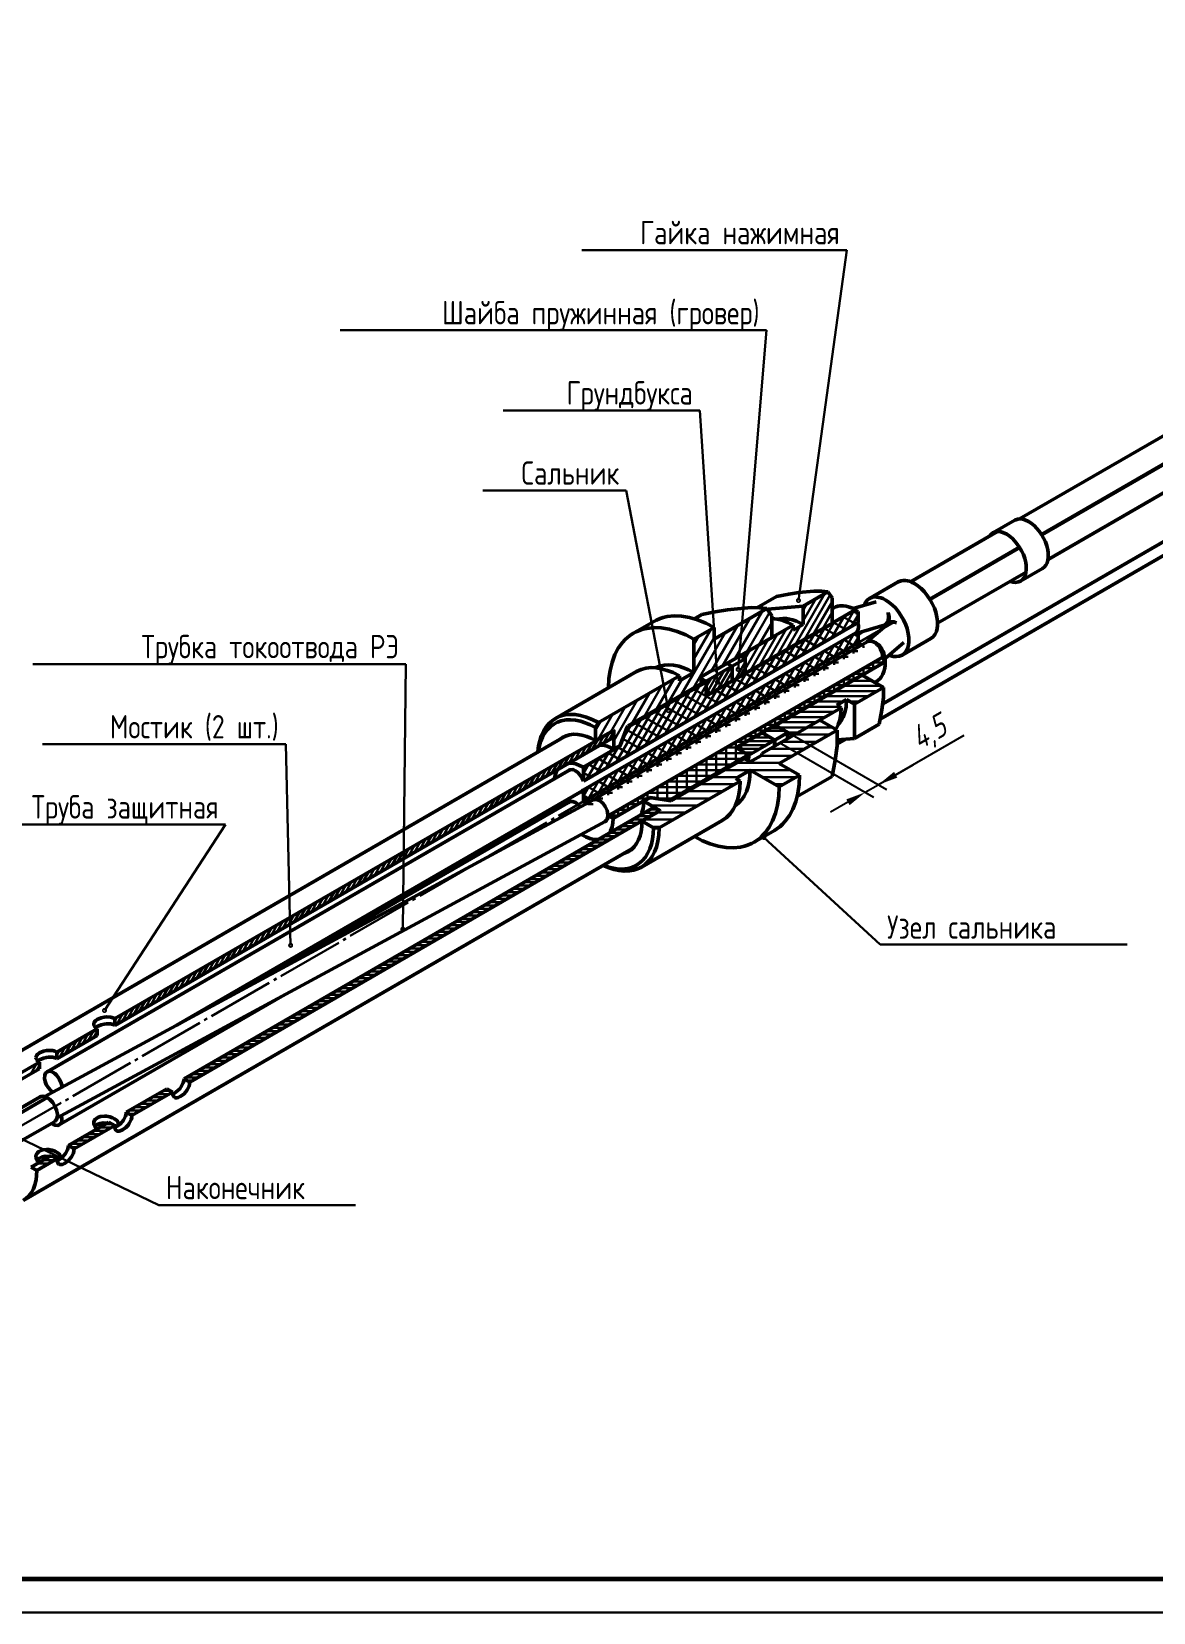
# Model space of a CAD drawing. Header units: metres. Extents: x 0 to 1188, y 0 to 840.
# Drawn here: x 179.9 to 515.9, y 0 to 473.4 of the extents above; entities that cross this region are included whole.
import ezdxf
from ezdxf.enums import TextEntityAlignment as Align

# ---------------------------------------------------------------- set-up
doc = ezdxf.new("R2010")
doc.units = ezdxf.units.M
doc.linetypes.add('DK3S_CENTER', pattern=[24, 20, -1.5, 1, -1.5])
for name, color, linetype, lineweight in [('DK3S_AXIS', 7, 'DK3S_CENTER', 30), ('DK3S_DIM', 7, 'Continuous', 25), ('DK3S_FRAME', 7, 'Continuous', 60), ('DK3S_ISO', 7, 'Continuous', 50), ('DK3S_TEXT', 7, 'Continuous', 25), ('DK3S_THIN', 7, 'Continuous', 30)]:
    doc.layers.add(name, color=color, linetype=linetype, lineweight=lineweight)
doc.styles.add('DK3S_GOST', font='GOST.shx', dxfattribs={"oblique": 15})
doc.dimstyles.new('DK3S', dxfattribs={"dimscale": 2, "dimtxt": 3.5, "dimasz": 3, "dimexe": 1.25, "dimexo": 0.625, "dimtad": 1, "dimdec": 1, "dimtxsty": 'DK3S_GOST', "dimcen": 2.5, "dimazin": 3, "dimtfac": 1, "dimtix": 1, "dimtmove": 0, "dimatfit": 3, "dimarcsym": 0})

# ---------------------------------------------------------------- blocks, each defined once
blk = doc.blocks.new('*D24')
at = {"layer": 'Defpoints', "color": 0}
for p in [(402.51, 261.25), (406.41, 263.5), (433.47, 247.88)]:
    blk.add_point(p, dxfattribs=at)
at = {"layer": 'DK3S_DIM', "color": 0, "lineweight": -2}
for p, q in [((403.76, 260.53), (432.07, 244.18)), ((407.66, 262.78), (435.97, 246.43)), ((433.47, 247.88), (459.23, 262.75)), ((438.67, 250.88), (443.86, 253.88)), ((429.57, 245.63), (433.47, 247.88)), ((424.38, 242.63), (419.18, 239.63))]:
    blk.add_line(p, q, dxfattribs=at)
at = {"layer": 'DK3S_DIM', "color": 0}
for points in [[(438.17, 251.74), (439.17, 250.01), (433.47, 247.88)], [(424.88, 241.76), (423.88, 243.49), (429.57, 245.63)]]:
    blk.add_solid(points, dxfattribs=at)
at = {"layer": 'DK3S_DIM', "color": 0, "insert": (448.84, 263.01), "char_height": 7, "attachment_point": 5, "rotation": 30, "style": 'DK3S_GOST'}
blk.add_mtext('4,5', dxfattribs=at)

msp = doc.modelspace()

# ---------------------------------------------------------------- linework, layer by layer
at = {"layer": 'DK3S_AXIS'}
msp.add_line((150.62, 130.58), (439.18, 297.18), dxfattribs=at)
at = {"layer": 'DK3S_FRAME'}
msp.add_lwpolyline([(40, 10), (1178, 10), (1178, 830), (40, 830)], close=True, dxfattribs=at)
at = {"layer": 'DK3S_ISO'}
for points in [[(475.72, 327.48), (555.9, 373.78)], [(482.34, 322.82), (562.54, 369.12)], [(482.4, 322.74), (562.6, 369.04)], [(484.3, 315.34), (564.5, 361.64)], [(434.8, 272.16), (570.5, 350.52)], [(434.04, 267.48), (572.34, 347.34)], [(467.76, 323.3), (474.34, 327.1)], [(474.34, 327.1), (475.22, 327.42), (476.14, 327.48), (476.76, 327.38), (477.36, 327.2), (478.5, 326.68)], [(478.5, 326.68), (479.28, 326.18), (480.22, 325.38), (480.88, 324.74), (481.66, 323.78), (482.36, 322.78), (482.98, 321.72), (483.5, 320.6), (483.92, 319.44), (484.22, 318.24), (484.34, 317.32), (484.38, 316.1), (484.28, 315.18), (484.02, 314.3), (483.74, 313.74), (483.16, 313.02), (482.66, 312.66)], [(443.16, 308.68), (469.12, 323.68)], [(466.74, 322.3), (467.18, 322.86), (467.76, 323.3)], [(467.76, 323.3), (468.64, 323.62), (469.56, 323.68), (470.18, 323.58), (470.78, 323.4), (471.92, 322.88)], [(471.92, 322.88), (472.7, 322.38), (473.64, 321.58), (474.3, 320.94), (475.08, 319.98), (475.78, 318.98), (476.4, 317.92), (476.92, 316.8), (477.34, 315.64), (477.64, 314.44), (477.76, 313.52), (477.8, 312.3), (477.7, 311.38), (477.44, 310.5), (477.16, 309.94), (476.58, 309.22), (476.08, 308.86)], [(448.88, 303.5), (475.76, 319.02)], [(448.92, 303.4), (475.82, 318.94)], [(476.08, 308.86), (482.66, 312.66)], [(430.82, 303.66), (439.4, 308.62)], [(439.4, 308.62), (440.3, 308.96), (440.92, 309.06), (441.58, 309.06), (442.84, 308.8), (443.44, 308.56), (444.3, 308.12)], [(444.3, 308.12), (445.32, 307.44), (446.28, 306.64), (447.16, 305.76), (448.14, 304.56), (449, 303.28), (449.62, 302.2), (450.26, 300.78), (450.66, 299.6), (451.04, 298.1), (451.2, 296.88), (451.2, 295.62), (451.1, 294.7), (450.86, 293.8), (450.48, 292.96), (449.92, 292.22), (449.2, 291.64)], [(451.22, 296.24), (477.72, 311.54)], [(476.08, 308.86), (475.5, 308.6), (474.54, 308.48), (473.88, 308.54), (472.94, 308.8)], [(397.12, 300.9), (402.98, 304.28)], [(409.7, 305.5), (406.64, 305), (402.98, 304.28)], [(409.7, 305.5), (414.16, 305.9)], [(410.96, 301.38), (418.36, 305.66)], [(418.36, 305.66), (416.42, 305.86), (414.16, 305.9)], [(418.36, 305.66), (419.62, 303.88)], [(419.62, 296.32), (419.62, 303.88)], [(429.18, 301.58), (429.46, 302.2), (429.82, 302.78), (430.28, 303.26), (430.82, 303.66)], [(430.82, 303.66), (431.72, 304.02), (432.36, 304.12), (433, 304.1), (434.26, 303.84), (434.86, 303.62), (435.72, 303.18)], [(435.72, 303.18), (436.76, 302.5), (437.7, 301.7), (438.58, 300.82), (439.56, 299.62), (440.26, 298.6), (441.04, 297.24), (441.68, 295.82), (442.08, 294.66), (442.46, 293.16), (442.62, 291.92), (442.64, 290.68), (442.52, 289.76), (442.3, 288.86), (441.92, 288), (441.36, 287.26), (440.62, 286.7)], [(366.22, 296.76), (367.02, 297.2), (368.16, 297.68), (369.04, 297.96), (370.22, 298.22), (372.36, 298.46), (374.5, 298.38), (376.92, 297.98), (379.28, 297.3), (381.84, 296.26), (384.28, 294.98)], [(378.38, 297.58), (380.6, 298.88)], [(388.34, 300.3), (384.62, 299.66), (380.6, 298.88)], [(384.28, 291.48), (400.1, 300.62)], [(388.34, 300.3), (395.36, 300.92)], [(400.1, 300.62), (397.9, 300.86), (395.36, 300.92)], [(400.1, 300.62), (401.6, 298.48)], [(400.24, 300.42), (410.96, 301.38)], [(401.6, 292.02), (401.6, 298.48)], [(410.96, 295.88), (410.96, 301.38)], [(419.62, 300.58), (420.18, 300.9)], [(419.62, 296.28), (426.54, 300.28)], [(420.18, 300.9), (420.74, 301.18), (421.36, 301.38), (421.98, 301.48), (422.94, 301.48), (423.88, 301.34), (424.8, 301.08), (425.7, 300.72), (426.54, 300.28)], [(425.92, 300.62), (432.82, 302.68)], [(426.54, 299.28), (426.54, 300.28)], [(426.54, 300.22), (427.4, 299.78)], [(426.54, 299.28), (427.4, 299.78)], [(427.4, 296.46), (427.4, 299.78)], [(436.4, 299.44), (436.52, 298.14), (436.4, 297.16), (436.16, 296.56), (435.98, 296.28), (435.5, 295.84), (435.2, 295.72)], [(436.4, 299.44), (436.7, 298.26), (436.72, 297.34), (436.56, 296.74), (436.42, 296.48), (435.98, 296.06)], [(345.14, 248.96), (427.4, 296.46)], [(345.14, 246.32), (427.4, 293.82)], [(360.16, 293.26), (366.22, 296.76)], [(360.16, 293.26), (360.96, 293.7), (362.1, 294.18), (362.98, 294.46), (364.16, 294.72), (366.3, 294.96), (368.44, 294.88), (370.86, 294.48), (373.22, 293.8), (375.78, 292.76), (378.22, 291.48)], [(378.22, 291.48), (384.28, 294.98)], [(381.94, 274.38), (419.62, 296.12)], [(384.28, 291.48), (384.28, 294.98)], [(419.62, 296.32), (393.64, 281.32)], [(393.64, 287.38), (408, 295.68)], [(401.6, 297.62), (403.14, 297.5), (404.64, 297.16), (406.36, 296.52), (408, 295.68)], [(403.44, 297.46), (404.06, 297.58), (405, 297.64), (405.94, 297.62), (406.86, 297.48), (407.78, 297.26), (408.98, 296.84), (410.96, 295.88)], [(408, 294.18), (410.96, 295.88)], [(408, 294.18), (408, 295.68)], [(419.44, 296.22), (419.62, 296.12)], [(419.58, 296.3), (419.62, 296.28)], [(419.62, 296.28), (419.62, 296.12)], [(427.36, 296.42), (427.5, 295.48), (427.5, 294.84), (427.36, 294.22), (427.1, 293.64)], [(427.4, 293.4), (435.2, 295.72)], [(427.4, 290.38), (427.4, 293.82)], [(427.4, 292.92), (428.72, 293.78)], [(430.04, 290.64), (436.48, 296.16)], [(434.06, 295.38), (434.76, 294.68)], [(434.68, 295.56), (435.2, 295.06)], [(435.98, 296.06), (435.6, 295.92)], [(436.48, 296.16), (437.02, 296.46), (437.64, 296.58), (438.26, 296.54), (438.88, 296.36)], [(437.04, 296.54), (436.48, 296.16)], [(436.8, 296.36), (437.04, 296.54)], [(437.04, 296.54), (437.34, 296.66), (437.98, 296.7), (438.28, 296.62), (438.88, 296.36)], [(345.14, 242.88), (427.4, 290.38)], [(348.1, 243.34), (430.16, 290.7)], [(352.68, 276.92), (352.8, 279.7), (353.14, 282.14), (353.74, 284.54), (354.6, 286.84), (355.6, 288.76), (356.86, 290.5), (357.7, 291.4), (358.38, 292.02), (359.38, 292.78), (360.16, 293.26)], [(378.22, 291.48), (378.22, 281.48)], [(384.28, 282.02), (401.6, 292.02)], [(427.4, 290.38), (428.5, 289.74)], [(429.94, 290.56), (430.16, 290.7)], [(430.16, 290.7), (430.48, 290.84), (431.16, 290.92), (431.52, 290.86), (432.18, 290.62)], [(432.18, 290.62), (432.7, 290.26), (433.16, 289.82), (433.58, 289.34), (434.1, 288.52), (434.58, 287.34), (434.72, 286.72), (434.76, 286.08)], [(432.18, 290.62), (432.74, 290.36), (433.5, 289.8), (433.96, 289.36), (434.54, 288.6), (434.96, 287.76), (435.14, 287.16), (435.22, 286.52), (435.16, 285.9)], [(435.54, 285.68), (441.1, 290.44)], [(440.62, 286.7), (449.2, 291.64)], [(352.54, 238.6), (434.82, 286.1)], [(388.06, 284.22), (389.74, 283.38)], [(388.06, 284.22), (389.74, 283.38)], [(389.74, 283.38), (393.64, 285.62)], [(391.96, 286.46), (393.64, 285.62)], [(393.58, 287.4), (393.64, 287.38)], [(393.64, 287.38), (393.64, 281.32)], [(393.64, 281.22), (393.64, 285.62)], [(428.62, 280.68), (435.54, 284.68)], [(435.54, 284.68), (435.5, 283.72), (435.38, 282.78), (435.14, 281.84), (434.8, 280.96), (434.32, 280.14), (433.9, 279.64), (433.44, 279.2), (432.92, 278.84)], [(434.68, 285.18), (435.54, 285.68)], [(434.68, 285.18), (435.54, 284.68)], [(434.82, 286.1), (435.54, 285.68)], [(435.54, 285.68), (435.5, 284.7)], [(440.62, 286.7), (439.76, 286.34), (438.84, 286.24), (437.9, 286.32), (436.72, 286.68)], [(336.78, 267.76), (361.02, 281.76)], [(349.64, 266.48), (373.88, 280.48)], [(361.02, 281.76), (362.42, 282.4), (363.9, 282.8), (365.44, 282.96), (366.96, 282.9), (368.48, 282.64), (370.26, 282.14), (371.98, 281.46), (373.88, 280.48)], [(366.76, 282.92), (367.9, 283.38), (369.4, 283.7), (370.64, 283.78), (372.16, 283.68), (373.68, 283.38), (375.16, 282.92), (376.58, 282.34), (378.22, 281.48)], [(373.88, 278.98), (378.22, 281.48)], [(373.88, 278.98), (373.88, 280.48)], [(380.38, 280.22), (384.28, 282.48)], [(380.38, 280.22), (380.38, 278.22)], [(380.38, 279.66), (381.94, 278.88)], [(380.38, 279.42), (381.94, 278.62)], [(381.94, 278.88), (389.74, 283.38)], [(383.88, 282.26), (384.28, 282.02)], [(384.28, 282.02), (384.28, 282.48)], [(389.74, 278.98), (389.74, 283.38)], [(389.74, 279.02), (389.74, 283.38)], [(389.74, 278.98), (393.64, 281.22)], [(390.82, 259), (428.5, 280.76)], [(428.66, 280.66), (402.68, 265.66)], [(428.5, 280.76), (428.48, 280.56)], [(428.62, 280.68), (428.5, 280.76)], [(428.62, 280.68), (428.62, 280.62)], [(428.66, 280.66), (434.98, 277)], [(358.18, 264.92), (381.94, 278.62)], [(358.44, 265.56), (380.38, 278.22)], [(381.94, 278.88), (381.94, 276.6)], [(381.94, 274.38), (381.94, 278.62)], [(382.98, 275.12), (381.94, 276.6)], [(381.94, 275.66), (382.98, 275.12)], [(389.74, 279.02), (382.98, 275.12)], [(389.7, 279), (389.74, 278.98)], [(426.32, 272), (434.98, 277)], [(432.36, 278.52), (432.92, 278.84)], [(434.98, 277), (434.98, 274.04)], [(407.92, 262.62), (422.3, 270.92)], [(422.3, 270.92), (422.2, 269.08), (421.9, 267.26), (421.44, 265.8), (420.78, 264.4)], [(421, 271.68), (423.94, 273.38)], [(421, 271.68), (422.3, 270.92)], [(423.94, 273.38), (423.8, 271.18), (423.56, 269.94), (423.28, 269.04), (422.94, 268.16), (422.5, 267.34), (421.96, 266.56), (421.54, 266.08)], [(423.94, 273.38), (426.32, 272)], [(426.32, 272), (426.32, 261.76)], [(433.74, 266.02), (434.54, 270.32), (434.98, 274.04)], [(331.52, 257.64), (331.74, 259.5), (332.06, 261.02), (332.54, 262.52), (333.18, 263.94), (334.02, 265.26), (334.82, 266.22), (335.74, 267.06), (336.78, 267.76)], [(331.62, 257.7), (331.9, 259.22), (332.3, 260.7), (332.88, 262.12), (333.48, 263.2), (334.4, 264.42), (335.26, 265.3), (336.24, 266.02), (337.34, 266.6), (338.5, 267), (340, 267.28), (341.22, 267.34), (342.76, 267.2), (344.26, 266.9), (345.72, 266.42), (347.14, 265.84), (348.78, 264.98)], [(336.78, 267.76), (338.18, 268.4), (339.66, 268.8), (341.18, 268.96), (342.72, 268.9), (344.24, 268.64), (346.02, 268.14), (347.72, 267.46), (349.64, 266.48)], [(348.78, 264.98), (349.64, 266.48)], [(356.14, 259.62), (358.44, 265.56)], [(398.62, 257.2), (415.94, 267.2)], [(398.7, 263.46), (402.6, 265.7)], [(402.6, 265.7), (406.4, 263.5)], [(407.92, 262.62), (402.68, 265.66)], [(415.94, 267.2), (421.1, 264.22)], [(426.32, 261.76), (433.74, 266.02)], [(157.8, 157.34), (340.08, 262.58)], [(204.76, 177.82), (354.22, 264.12)], [(204.76, 175.82), (354.22, 262.12)], [(337.88, 261.32), (338.92, 262.06)], [(338.92, 262.06), (339.76, 262.46), (340.96, 262.82), (342.22, 262.98), (343.46, 262.94), (344.7, 262.72), (346.22, 262.28), (347.38, 261.8), (348.78, 261.08)], [(348.78, 264.98), (348.78, 261.08)], [(348.78, 261.08), (354.22, 264.22)], [(354.14, 264.18), (354.22, 264.12)], [(354.22, 258.52), (354.22, 264.22)], [(354.22, 262.12), (354.22, 264.12)], [(356.06, 259.44), (358.18, 264.92)], [(398.74, 263.42), (391.98, 259.52)], [(394.72, 256.76), (402.5, 261.26)], [(398.7, 263.46), (402.5, 261.26)], [(398.7, 263.46), (398.7, 263.4)], [(398.74, 263.42), (402.5, 261.26)], [(402.5, 261.26), (402.4, 259.38)], [(402.5, 261.26), (402.4, 259.38)], [(402.5, 261.26), (406.4, 263.5)], [(403.78, 254.22), (421.1, 264.22)], [(406.4, 263.5), (406.3, 261.64)], [(407.92, 262.62), (407.92, 262.58)], [(421.1, 264.22), (421.1, 259.52)], [(426.32, 261.76), (421.1, 261.28)], [(421.1, 260.02), (423.7, 261.52)], [(345.14, 253.12), (356.06, 259.44)], [(350.12, 259.76), (351.04, 259.7), (352.26, 259.42), (353.12, 259.08), (354.22, 258.52)], [(354.22, 258.52), (356.14, 259.62)], [(355.92, 259.5), (356.06, 259.44)], [(370.74, 243.16), (394.5, 256.88)], [(371.42, 243.06), (393.38, 255.72)], [(390.82, 259), (394.5, 256.88)], [(391.98, 259.52), (391.92, 258.36)], [(391.98, 259.52), (392.74, 257.88)], [(394.72, 256.76), (392.74, 257.88)], [(395.1, 254.72), (393.38, 255.72)], [(394.5, 256.88), (394.4, 255.14)], [(394.72, 256.76), (394.62, 255)], [(395.1, 254.72), (399, 256.98)], [(398.62, 257.2), (398.6, 256.74)], [(398.62, 257.2), (399, 256.98)], [(419.6, 250.36), (420.54, 255.22), (421.1, 259.52)], [(184.52, 161.9), (341.26, 252.4)], [(336.38, 249.58), (336.74, 251.06), (337.12, 251.92), (337.44, 252.44)], [(340.58, 252), (340.88, 252.26)], [(340.7, 254.32), (341.64, 254.32), (342.86, 254.1), (344.02, 253.68), (345.14, 253.12)], [(340.88, 252.26), (341.18, 252.38), (341.84, 252.4), (342.16, 252.34), (342.76, 252.06)], [(342.76, 252.06), (343.5, 251.52), (344.12, 250.84), (344.78, 249.8), (345.14, 248.96)], [(345.14, 253.12), (345.14, 248.96)], [(395.1, 252.22), (395.02, 250.38), (394.82, 248.86), (394.48, 247.34), (393.98, 245.88), (393.3, 244.5), (392.62, 243.48), (391.58, 242.34), (390.62, 241.58)], [(390.78, 249.72), (395.1, 252.22)], [(403.76, 247.22), (395.1, 252.22)], [(403.78, 254.22), (409.82, 250.72)], [(345.14, 246.32), (344.92, 246.02), (344.62, 245.78)], [(345.14, 246.32), (345.14, 242.88)], [(367.82, 234.98), (392.08, 248.98)], [(392.08, 248.98), (391.98, 246.82), (391.7, 245), (391.26, 243.22), (390.7, 241.78), (389.98, 240.42), (389.08, 239.18), (388, 238.08), (386.74, 237.2)], [(390.78, 249.72), (392.08, 248.98)], [(403.76, 247.22), (403.64, 244.48), (403.28, 241.74), (402.68, 239.36), (401.82, 237.06), (400.82, 235.16), (399.56, 233.44), (398.72, 232.54), (398.04, 231.92), (397.06, 231.18), (396.28, 230.68)], [(409.82, 250.72), (409.72, 247.98), (409.34, 245.24), (408.74, 242.86), (407.88, 240.56), (406.88, 238.66), (405.62, 236.94), (404.78, 236.04), (404.1, 235.42), (403.12, 234.68), (402.34, 234.18)], [(403.76, 247.22), (409.82, 250.72)], [(409.14, 244.32), (419.6, 250.36)], [(183.88, 154.48), (348.12, 243.34)], [(223.34, 175.84), (344.92, 246.02)], [(252.02, 191.36), (341.26, 242.86)], [(337.96, 240.96), (337.6, 241.8)], [(340.58, 242.48), (340.88, 242.72)], [(340.88, 242.72), (341.18, 242.86), (341.84, 242.88), (342.16, 242.8), (342.76, 242.54)], [(342.76, 242.54), (343.54, 241.96), (344.2, 241.22)], [(344.62, 245.78), (344.26, 245.64)], [(346.16, 242.28), (345.14, 242.88)], [(348.1, 243.32), (348.12, 243.34)], [(348.12, 243.34), (348.42, 243.46), (349.04, 243.48), (349.36, 243.4), (349.94, 243.14)], [(349.94, 243.14), (349.94, 243.14)], [(349.94, 243.14), (350.46, 242.78), (350.92, 242.34), (351.7, 241.32), (352.22, 240.16), (352.4, 239.54), (352.48, 238.9)], [(354.02, 237.76), (364.94, 244.06)], [(363.24, 242.92), (363.16, 241.7), (363.02, 240.78), (362.66, 239.58), (362.24, 238.76)], [(363.24, 242.92), (365.14, 244.02)], [(363.24, 242.92), (368.18, 240.08)], [(364.94, 244.06), (370.74, 243.16)], [(364.94, 244.06), (364.94, 243.9)], [(365.14, 244.02), (371.42, 243.06)], [(187.5, 148.08), (351.64, 236.9)], [(225.54, 159.82), (366.36, 241.12)], [(227.26, 158.82), (368.08, 240.12)], [(351.76, 236.9), (351.36, 236.74)], [(352.48, 238.9), (352.46, 238.26), (352.28, 237.62), (351.92, 237.08), (351.64, 236.9)], [(351.64, 236.9), (351.74, 236.94)], [(351.74, 236.94), (351.7, 236.92)], [(352.48, 238.9), (352.48, 238.28), (352.32, 237.66), (351.98, 237.14), (351.74, 236.94)], [(351.74, 236.94), (352.08, 237.14)], [(352.54, 238.6), (352.48, 237.96), (352.38, 237.64), (352.02, 237.1), (351.76, 236.9)], [(354.02, 237.76), (352.54, 238.6)], [(354.02, 237.76), (353.94, 236.52), (353.72, 235.3), (353.3, 234.12), (352.82, 233.32)], [(362.72, 236.92), (362.64, 235.36), (362.42, 233.8), (362.12, 232.58), (361.66, 231.4), (361.08, 230.3), (360.32, 229.3), (359.42, 228.42), (358.64, 227.9)], [(362.5, 223.2), (386.74, 237.2)], [(362.72, 236.92), (368.18, 240.08)], [(366.1, 234.98), (362.72, 236.92)], [(366.36, 241.12), (368.08, 240.12)], [(368.08, 240.12), (368.08, 240.02)], [(349.58, 231.44), (348.3, 231.48), (347.06, 231.76), (345.88, 232.24), (344.5, 233.02)], [(366.1, 234.98), (366.02, 233.14), (365.82, 231.62), (365.5, 230.12), (365.02, 228.66), (364.36, 227.26), (363.7, 226.22), (362.72, 225.06), (361.78, 224.26), (360.74, 223.6), (359.62, 223.12), (358.42, 222.8), (356.9, 222.62), (355.68, 222.64), (354.16, 222.86), (352.66, 223.24), (351.22, 223.76)], [(367.82, 234.98), (367.72, 232.82), (367.46, 231), (367, 229.22), (366.46, 227.78), (365.74, 226.42), (364.84, 225.18), (363.76, 224.08), (362.5, 223.2)], [(366.1, 234.98), (367.82, 234.98)], [(396.28, 230.68), (395.46, 230.26), (394.32, 229.78), (393.44, 229.5), (392.24, 229.22), (390.1, 229), (387.94, 229.08), (385.52, 229.5), (383.14, 230.18), (380.86, 231.12), (378.4, 232.38)], [(396.28, 230.68), (402.34, 234.18)], [(177.4, 123.4), (359.66, 228.64)], [(358.64, 227.9), (357.48, 227.38)], [(362.5, 223.2), (361.38, 222.66), (360.18, 222.28), (358.96, 222.06), (357.4, 222), (355.84, 222.16), (354.32, 222.48), (352.84, 222.96), (351.1, 223.7)], [(188.18, 146), (255.62, 184.94)], [(199.56, 177.54), (198.98, 177.12), (198.72, 176.86), (198.54, 176.54), (198.48, 176.18)], [(198.48, 176.18), (198.54, 175.84), (198.72, 175.52), (198.98, 175.26), (199.56, 174.82)], [(199.56, 175.5), (199.06, 175.16)], [(204.76, 177.82), (204.18, 178.08), (203.56, 178.24), (202.28, 178.32), (201.66, 178.26), (200.72, 178.04), (199.56, 177.54)], [(204.76, 175.82), (204.18, 176.08), (203.56, 176.24), (202.28, 176.3), (201.66, 176.22), (200.72, 176), (199.56, 175.5)], [(204.76, 175.82), (204.76, 177.82)], [(187.44, 167.82), (199.56, 174.82)], [(187.44, 165.82), (199.56, 172.82)], [(199.56, 172.82), (199.56, 174.82)], [(182.24, 167.54), (181.64, 167.12), (181.4, 166.86), (181.22, 166.54), (181.16, 166.18)], [(181.16, 166.18), (181.22, 165.84), (181.4, 165.52), (181.64, 165.26), (182.24, 164.82)], [(187.44, 167.82), (186.86, 168.08), (186.24, 168.24), (184.96, 168.32), (184.34, 168.26), (183.4, 168.04), (182.24, 167.54)], [(187.44, 165.82), (186.86, 166.08), (186.24, 166.24), (184.96, 166.3), (184.34, 166.22), (183.4, 166), (182.24, 165.5)], [(187.44, 165.82), (187.44, 167.82)], [(167.6, 156.38), (182.24, 164.82)], [(167.6, 154.38), (182.24, 162.82)], [(182.24, 165.5), (181.74, 165.16)], [(182.24, 162.82), (182.24, 164.82)], [(186.26, 155.76), (185.52, 156.36), (184.9, 157.06), (184.26, 158.14), (183.92, 159.02), (183.76, 159.94), (183.82, 160.88), (184.06, 161.46), (184.52, 161.9)], [(184.52, 161.9), (184.8, 162.02), (185.44, 162.06), (185.76, 161.98), (186.34, 161.72)], [(186.34, 161.72), (186.88, 161.36), (187.34, 160.92), (187.74, 160.44), (188.26, 159.64), (188.76, 158.48), (188.9, 157.86), (188.94, 157.22)], [(208.22, 149.82), (220.34, 156.82)], [(220.34, 156.82), (222.08, 155.82)], [(222.66, 155.5), (223.68, 156.26), (224.34, 156.94), (224.72, 157.46), (225.3, 158.58), (225.48, 159.2), (225.54, 159.82)], [(224.42, 154.48), (225.44, 155.24), (226.08, 155.94), (226.46, 156.46), (227.04, 157.58), (227.2, 158.2), (227.26, 158.82)], [(225.54, 159.82), (227.26, 158.82)], [(171.6, 148.14), (182.44, 154.4)], [(173.74, 147.92), (184.58, 154.18)], [(182.44, 154.4), (182.72, 154.52), (183.36, 154.58), (184, 154.44), (184.58, 154.18)], [(184.58, 154.18), (185.34, 153.62), (186.2, 152.7), (186.88, 151.62), (187.36, 150.46), (187.6, 149.2), (187.54, 148.26), (187.34, 147.66), (187.18, 147.38), (186.72, 146.96)], [(209.94, 148.82), (222.08, 155.82)], [(222.08, 155.82), (222.14, 155.1), (222.26, 154.76), (222.44, 154.46), (222.72, 154.22)], [(222.12, 155.24), (222.66, 155.5)], [(222.72, 154.22), (223.06, 154.1), (223.42, 154.1), (223.76, 154.18), (224.42, 154.48)], [(175.9, 140.72), (186.72, 146.96)], [(188.8, 148.78), (188.94, 147.78), (188.9, 147.12), (188.66, 146.48), (188.46, 146.22), (188.18, 146)], [(190.9, 139.82), (203.02, 146.82)], [(198.48, 146.48), (198.5, 146.8), (198.74, 147.38), (198.92, 147.62), (199.38, 148.04), (199.92, 148.32), (200.5, 148.52), (201.74, 148.64), (202.34, 148.6), (203.26, 148.42), (204.14, 148.12), (204.7, 147.86), (205.44, 147.3), (205.78, 146.8), (205.82, 146.48)], [(203.02, 146.82), (204.76, 145.82)], [(205.34, 145.5), (206.36, 146.26), (207.02, 146.94), (207.4, 147.46), (207.98, 148.58), (208.16, 149.2), (208.22, 149.82)], [(207.1, 144.48), (208.12, 145.24), (208.76, 145.94), (209.14, 146.46), (209.72, 147.58), (209.88, 148.2), (209.94, 148.82)], [(208.22, 149.82), (209.94, 148.82)], [(188.18, 146), (187.6, 145.84), (186.98, 145.92), (186.42, 146.16), (185.9, 146.5)], [(192.62, 138.82), (204.76, 145.82)], [(199.56, 144.82), (199.02, 145.24), (198.8, 145.52), (198.52, 146.14), (198.48, 146.48)], [(198.82, 145.48), (199.02, 145.7), (199.52, 146.08), (200.38, 146.44), (201.3, 146.6), (202.54, 146.54)], [(204.76, 145.82), (204.82, 145.1), (204.94, 144.76), (205.12, 144.46), (205.4, 144.22)], [(204.76, 145.82), (205.24, 145.48)], [(204.8, 145.24), (205.34, 145.5)], [(205.82, 146.48), (205.76, 146.14), (205.58, 145.82), (205.04, 145.34)], [(205.4, 144.22), (205.74, 144.1), (206.1, 144.1), (206.44, 144.18), (207.1, 144.48)], [(181.16, 136.48), (181.18, 136.8), (181.42, 137.38), (181.6, 137.62), (182.06, 138.04), (182.6, 138.32), (183.18, 138.52), (184.42, 138.64), (185.02, 138.6), (185.94, 138.42), (186.82, 138.12), (187.38, 137.86), (188.12, 137.3), (188.46, 136.8), (188.5, 136.48)], [(188.02, 135.5), (189.04, 136.26), (189.68, 136.94), (190.06, 137.46), (190.66, 138.58), (190.84, 139.2), (190.9, 139.82)], [(189.78, 134.48), (190.8, 135.24), (191.44, 135.94), (191.82, 136.46), (192.4, 137.58), (192.56, 138.2), (192.62, 138.82)], [(190.9, 139.82), (192.62, 138.82)], [(179.72, 133.38), (185.7, 136.82)], [(179.72, 133.38), (181.46, 132.38)], [(182.24, 134.82), (181.7, 135.24), (181.48, 135.52), (181.2, 136.14), (181.16, 136.48)], [(181.46, 132.38), (187.44, 135.82)], [(181.5, 135.48), (181.7, 135.7), (182.2, 136.08), (183.06, 136.44), (183.98, 136.6), (185.22, 136.54)], [(185.7, 136.82), (187.44, 135.82)], [(187.44, 135.82), (187.5, 135.1), (187.62, 134.76), (187.8, 134.46), (188.08, 134.22)], [(187.44, 135.82), (187.92, 135.48)], [(187.48, 135.24), (188.02, 135.5)], [(188.5, 136.48), (188.44, 136.14), (188.26, 135.82), (187.72, 135.34)], [(188.08, 134.22), (188.42, 134.1), (188.78, 134.1), (189.12, 134.18), (189.78, 134.48)], [(181.46, 132.38), (181.38, 130.82), (181.22, 129.58), (180.86, 128.06), (180.42, 126.9), (179.82, 125.8), (179.08, 124.8), (178.18, 123.94), (177.4, 123.4)]]:
    msp.add_lwpolyline(points, dxfattribs=at)
at = {"layer": 'DK3S_THIN'}
for p, q in [((424, 408), (344.72, 408)), ((409.56, 303.08), (424, 408)), ((400, 384), (272.34, 384)), ((391.46, 282.42), (400, 384)), ((380, 360), (321.13, 360)), ((385.32, 278.58), (380, 360)), ((358, 336), (315.01, 336)), ((370.6, 270.08), (358, 336)), ((408.74, 290.06), (417.46, 305.12)), ((410.96, 296.98), (414.76, 303.58)), ((411.44, 291.6), (419.02, 304.72)), ((390.46, 285.6), (398.64, 299.76)), ((394.12, 287.72), (400.92, 299.46)), ((410.96, 300.1), (412.06, 302.02)), ((414.14, 293.16), (419.62, 302.66)), ((416.84, 294.72), (419.62, 299.54)), ((419.58, 291.94), (423.32, 298.42)), ((422.52, 293.64), (426.26, 300.12)), ((425.46, 295.34), (427.4, 298.7)), ((425.88, 299.9), (426.54, 299.52)), ((426.76, 299.4), (427.4, 299.02)), ((378.22, 285.62), (383.3, 294.42)), ((383.5, 282.02), (391.3, 295.52)), ((386.78, 283.48), (394.96, 297.64)), ((397.8, 289.84), (401.6, 296.42)), ((400.66, 285.38), (405.9, 294.46)), ((403.36, 286.94), (408, 295)), ((406.06, 288.5), (410, 295.32)), ((413.7, 288.56), (417.32, 294.8)), ((416.64, 290.24), (420.38, 296.72)), ((417.2, 294.74), (420.82, 292.66)), ((419.52, 296.28), (419.62, 296.44)), ((420.02, 296.5), (423.76, 294.34)), ((422.96, 298.2), (426.68, 296.04)), ((374.42, 274.78), (384.28, 291.86)), ((378.1, 276.9), (387.62, 293.4)), ((378.22, 289.86), (379.62, 292.3)), ((393.64, 282.54), (397.82, 289.8)), ((395.28, 282.28), (400.52, 291.36)), ((397.96, 283.84), (403.2, 292.9)), ((401.48, 291.96), (401.6, 292.16)), ((404.9, 283.46), (408.5, 289.72)), ((407.84, 285.16), (411.44, 291.4)), ((408.38, 289.64), (412, 287.56)), ((410.76, 286.86), (414.38, 293.1)), ((411.32, 291.34), (414.94, 289.26)), ((414.26, 293.04), (417.88, 290.96)), ((417.26, 284.52), (420.24, 289.68)), ((420.16, 289.64), (423.14, 287.92)), ((420.2, 286.22), (423.18, 291.38)), ((423.1, 291.34), (426.08, 289.62)), ((423.14, 287.92), (426.12, 293.08)), ((426.04, 293.02), (427.4, 292.24)), ((426.08, 289.62), (427.4, 291.92)), ((426.08, 289.62), (428.74, 289.62)), ((426.08, 287.16), (426.08, 289.62)), ((429.02, 288.86), (429.02, 289.44)), ((390.68, 279.52), (393.34, 284.14)), ((393.64, 285.66), (395.12, 288.24)), ((396.08, 278.36), (399.68, 284.62)), ((399.02, 280.06), (402.62, 286.32)), ((399.56, 284.56), (403.18, 282.46)), ((401.96, 281.76), (405.56, 288.02)), ((402.5, 286.26), (406.12, 284.16)), ((405.44, 287.94), (409.06, 285.86)), ((408.44, 279.42), (411.42, 284.6)), ((411.34, 284.54), (414.32, 282.82)), ((411.38, 281.12), (414.36, 286.3)), ((414.28, 286.24), (417.26, 284.52)), ((414.32, 282.82), (417.3, 287.98)), ((417.22, 287.94), (420.2, 286.22)), ((417.26, 284.52), (421.5, 284.52)), ((417.26, 282.06), (417.26, 284.52)), ((420.2, 286.22), (424.44, 286.22)), ((420.2, 283.76), (420.2, 286.22)), ((423.14, 287.92), (427.38, 287.92)), ((423.14, 285.46), (423.14, 287.92)), ((431.96, 282.6), (431.96, 284.46)), ((432.06, 284.52), (435.28, 284.52)), ((434.9, 285.3), (434.9, 286.06)), ((434.9, 284.3), (434.9, 285.06)), ((292, 284), (180.21, 284)), ((291.06, 204.64), (292, 284)), ((367.06, 270.54), (372.26, 279.54)), ((370.74, 272.66), (374.64, 279.42)), ((381.94, 277.34), (383.28, 279.64)), ((382.42, 275.92), (385.24, 280.78)), ((383.42, 275.38), (387.2, 281.92)), ((385.38, 276.52), (389.16, 283.04)), ((387.26, 273.28), (390.86, 279.52)), ((387.34, 277.64), (389.74, 281.78)), ((389.3, 278.78), (389.74, 279.52)), ((390.2, 274.98), (393.8, 281.22)), ((390.74, 279.46), (394.36, 277.38)), ((392.02, 280.3), (393.64, 283.08)), ((393.14, 276.68), (396.74, 282.92)), ((393.36, 281.08), (393.64, 281.54)), ((393.68, 281.16), (397.3, 279.08)), ((396.62, 282.86), (400.24, 280.78)), ((399.62, 274.34), (402.6, 279.5)), ((402.52, 279.46), (405.5, 277.74)), ((402.56, 276.04), (405.54, 281.2)), ((405.46, 281.16), (408.44, 279.42)), ((405.5, 277.74), (408.48, 282.9)), ((408.4, 282.84), (411.38, 281.12)), ((408.44, 279.42), (412.68, 279.42)), ((408.44, 276.98), (408.44, 279.42)), ((411.38, 281.12), (415.62, 281.12)), ((411.38, 278.68), (411.38, 281.12)), ((414.32, 282.82), (418.56, 282.82)), ((414.32, 280.38), (414.32, 282.82)), ((423.14, 277.66), (423.14, 279.36)), ((423.26, 279.42), (426.2, 279.42)), ((426.08, 279.36), (426.08, 281.06)), ((426.2, 281.12), (429.4, 281.12)), ((428.58, 280.6), (428.76, 280.6)), ((429.02, 280.9), (429.02, 282.76)), ((429.12, 282.82), (432.34, 282.82)), ((359.72, 266.3), (364.92, 275.3)), ((363.4, 268.42), (368.58, 277.42)), ((369.62, 263.1), (376.9, 275.72)), ((372.56, 264.8), (379.84, 277.42)), ((375.3, 274.8), (382.6, 270.58)), ((375.5, 266.48), (381.94, 277.66)), ((378.24, 276.5), (385.54, 272.28)), ((381.18, 278.2), (381.94, 277.76)), ((381.38, 269.88), (384.98, 276.14)), ((384.32, 271.58), (387.92, 277.84)), ((384.86, 276.06), (388.48, 273.98)), ((387.8, 277.76), (391.42, 275.68)), ((393.74, 270.94), (396.72, 276.1)), ((396.64, 276.06), (399.62, 274.34)), ((396.68, 272.64), (399.66, 277.8)), ((399.58, 277.76), (402.56, 276.04)), ((402.56, 276.04), (406.8, 276.04)), ((402.56, 273.58), (402.56, 276.04)), ((405.5, 277.74), (409.74, 277.74)), ((405.5, 275.28), (405.5, 277.74)), ((417.26, 274.26), (417.26, 275.96)), ((417.38, 276.04), (420.32, 276.04)), ((420.2, 275.96), (420.2, 277.66)), ((420.32, 277.74), (423.26, 277.74)), ((420.5, 275.94), (433.14, 275.94)), ((423.18, 277.5), (434.14, 277.5)), ((425.88, 279.04), (431.44, 279.04)), ((353.32, 263.7), (357.56, 271.06)), ((354.22, 261.04), (361.24, 273.18)), ((360.8, 258), (368.1, 270.64)), ((363.74, 259.7), (371.02, 272.32)), ((366.68, 261.4), (373.96, 274.02)), ((369.42, 271.4), (376.72, 267.2)), ((372.36, 273.1), (379.66, 268.9)), ((378.44, 268.18), (382.04, 274.44)), ((384.92, 265.86), (387.9, 271.02)), ((387.82, 270.96), (390.8, 269.24)), ((387.86, 267.54), (390.84, 272.72)), ((390.76, 272.66), (393.74, 270.94)), ((390.8, 269.24), (393.78, 274.42)), ((393.7, 274.36), (396.68, 272.64)), ((393.74, 270.94), (397.98, 270.94)), ((393.74, 268.5), (393.74, 270.94)), ((396.68, 272.64), (400.92, 272.64)), ((396.68, 270.18), (396.68, 272.64)), ((399.62, 274.34), (403.86, 274.34)), ((399.62, 271.88), (399.62, 274.34)), ((408.44, 269.18), (408.44, 270.88)), ((408.56, 270.94), (411.5, 270.94)), ((411.38, 270.88), (411.38, 272.58)), ((411.5, 272.64), (414.44, 272.64)), ((412.4, 271.26), (421.7, 271.26)), ((414.32, 272.58), (414.32, 274.28)), ((414.44, 274.34), (417.38, 274.34)), ((415.1, 272.82), (422.98, 272.82)), ((417.8, 274.38), (430.44, 274.38)), ((424.9, 272.82), (427.76, 272.82)), ((348.78, 264.3), (350.22, 266.82)), ((349.64, 261.58), (353.9, 268.94)), ((354.92, 254.62), (362.22, 267.24)), ((356.7, 261.08), (359.28, 265.54)), ((357.86, 256.3), (365.16, 268.94)), ((360.62, 266.32), (367.9, 262.1)), ((363.56, 268.02), (370.84, 263.8)), ((366.5, 269.7), (373.78, 265.5)), ((376.1, 260.76), (379.1, 265.92)), ((379, 265.88), (381.98, 264.16)), ((379.04, 262.46), (382.04, 267.62)), ((381.94, 267.58), (384.92, 265.86)), ((381.98, 264.16), (384.96, 269.32)), ((384.88, 269.28), (387.86, 267.54)), ((384.92, 265.86), (389.18, 265.86)), ((384.92, 263.4), (384.92, 265.86)), ((387.86, 267.54), (392.1, 267.54)), ((387.86, 265.1), (387.86, 267.54)), ((390.8, 269.24), (395.04, 269.24)), ((390.8, 266.8), (390.8, 269.24)), ((399.62, 264.08), (399.62, 265.78)), ((399.74, 265.86), (402.68, 265.86)), ((402.34, 265.56), (402.86, 265.56)), ((402.56, 265.78), (402.56, 267.48)), ((402.68, 267.54), (405.62, 267.54)), ((404.32, 266.6), (414.8, 266.6)), ((405.5, 267.48), (405.5, 269.18)), ((405.62, 269.24), (408.56, 269.24)), ((407.02, 268.16), (417.5, 268.16)), ((409.72, 269.72), (420.2, 269.72)), ((415.82, 267.14), (416.06, 267.14)), ((347.7, 258.36), (349.44, 261.36)), ((349.42, 259.34), (351.14, 262.34)), ((351.14, 260.34), (352.86, 263.34)), ((352.84, 261.32), (354.22, 263.72)), ((355.74, 259.4), (356.68, 261.04)), ((356.92, 261.66), (362.02, 258.72)), ((358, 264.42), (364.96, 260.4)), ((367.3, 255.66), (370.28, 260.84)), ((370.18, 260.78), (373.16, 259.06)), ((370.22, 257.36), (373.22, 262.54)), ((373.12, 262.48), (376.1, 260.76)), ((373.16, 259.06), (376.16, 264.22)), ((376.06, 264.18), (379.04, 262.46)), ((376.1, 260.76), (380.36, 260.76)), ((376.1, 258.32), (376.1, 260.76)), ((379.04, 262.46), (383.3, 262.46)), ((379.04, 260), (379.04, 262.46)), ((381.98, 264.16), (386.24, 264.16)), ((381.98, 261.7), (381.98, 264.16)), ((390.8, 254.74), (390.8, 260.7)), ((390.92, 260.76), (393.86, 260.76)), ((393.74, 260.7), (393.74, 262.4)), ((393.86, 262.46), (396.8, 262.46)), ((394.4, 260.92), (401.92, 260.92)), ((396.36, 262.04), (401.14, 262.04)), ((396.68, 262.38), (396.68, 264.08)), ((396.8, 264.16), (399.74, 264.16)), ((398.32, 263.18), (399.18, 263.18)), ((399.64, 264), (404.98, 264)), ((400.98, 264.78), (404.2, 264.78)), ((403.74, 265.04), (412.1, 265.04)), ((404.78, 260.76), (415.12, 260.76)), ((406.44, 263.48), (409.42, 263.48)), ((408.46, 262.88), (418.8, 262.88)), ((412.14, 265.02), (419.72, 265.02)), ((256, 260), (183.15, 260)), ((257.46, 199.78), (256, 260)), ((339.12, 253.42), (340.86, 256.42)), ((340.84, 254.4), (342.58, 257.4)), ((342.56, 255.38), (344.28, 258.38)), ((344.28, 256.38), (346, 259.38)), ((345.98, 257.36), (347.72, 260.36)), ((346.1, 249.52), (349.72, 255.78)), ((349.04, 251.22), (352.66, 257.46)), ((349.6, 255.7), (353.2, 253.62)), ((351.98, 252.92), (355.6, 259.16)), ((352.54, 257.4), (356.14, 255.32)), ((355.48, 259.1), (359.08, 257.02)), ((358.48, 250.58), (361.46, 255.74)), ((361.36, 255.7), (364.36, 253.98)), ((361.42, 252.28), (364.4, 257.44)), ((364.3, 257.4), (367.3, 255.66)), ((364.36, 253.98), (367.34, 259.14)), ((367.24, 259.08), (370.22, 257.36)), ((367.3, 255.66), (371.54, 255.66)), ((367.3, 253.22), (367.3, 255.66)), ((370.22, 257.36), (374.48, 257.36)), ((370.22, 254.92), (370.22, 257.36)), ((373.16, 259.06), (377.42, 259.06)), ((373.16, 256.62), (373.16, 259.06)), ((382.1, 255.66), (392.4, 255.66)), ((384.92, 251.36), (384.92, 257.3)), ((385.04, 257.36), (393.66, 257.36)), ((387.86, 253.04), (387.86, 259)), ((387.98, 259.06), (390.92, 259.06)), ((392.4, 258.66), (398.02, 258.66)), ((392.44, 259.78), (399.98, 259.78)), ((393.38, 257.52), (396.06, 257.52)), ((393.74, 256.44), (393.74, 257.32)), ((398.22, 256.52), (407.78, 256.52)), ((401.12, 258.64), (411.44, 258.64)), ((330.56, 248.46), (332.28, 251.46)), ((332.28, 249.46), (334, 252.46)), ((333.98, 250.44), (335.72, 253.44)), ((335.7, 251.44), (337.44, 254.44)), ((337.42, 252.42), (339.14, 255.42)), ((345.14, 251.24), (346.78, 254.08)), ((345.14, 251.48), (347.32, 250.22)), ((346.66, 254), (350.26, 251.92)), ((352.6, 247.18), (355.58, 252.36)), ((355.48, 252.3), (358.48, 250.58)), ((355.54, 248.88), (358.52, 254.04)), ((358.42, 254), (361.42, 252.28)), ((361.42, 252.28), (365.66, 252.28)), ((361.42, 249.82), (361.42, 252.28)), ((364.36, 253.98), (368.6, 253.98)), ((364.36, 251.52), (364.36, 253.98)), ((376.1, 246.26), (376.1, 252.22)), ((376.22, 252.28), (386.52, 252.28)), ((379.04, 247.96), (379.04, 253.9)), ((379.16, 253.98), (389.46, 253.98)), ((381.98, 249.66), (381.98, 255.6)), ((387.4, 252.28), (407.14, 252.28)), ((391.08, 254.4), (404.1, 254.4)), ((321.98, 243.52), (323.72, 246.52)), ((323.7, 244.5), (325.42, 247.5)), ((325.42, 245.5), (327.14, 248.5)), ((327.12, 246.48), (328.86, 249.48)), ((328.84, 247.48), (330.58, 250.48)), ((345.14, 244.44), (346.76, 247.26)), ((346.68, 247.2), (349.66, 245.48)), ((346.72, 243.78), (349.7, 248.96)), ((349.62, 248.9), (352.6, 247.18)), ((349.66, 245.48), (352.64, 250.66)), ((352.56, 250.6), (355.54, 248.88)), ((352.6, 247.18), (356.84, 247.18)), ((352.6, 244.74), (352.6, 247.18)), ((355.54, 248.88), (359.78, 248.88)), ((355.54, 246.44), (355.54, 248.88)), ((358.48, 250.58), (362.72, 250.58)), ((358.48, 248.12), (358.48, 250.58)), ((367.3, 243.7), (367.3, 247.12)), ((367.4, 247.18), (377.7, 247.18)), ((370.22, 243.24), (370.22, 248.82)), ((370.34, 248.88), (380.64, 248.88)), ((373.16, 244.56), (373.16, 250.52)), ((373.28, 250.58), (383.58, 250.58)), ((380.06, 248.04), (390.46, 248.04)), ((383.74, 250.16), (391.52, 250.16)), ((398.68, 250.16), (408.84, 250.16)), ((402.36, 248.04), (405.18, 248.04)), ((313.4, 238.56), (315.14, 241.56)), ((315.12, 239.56), (316.86, 242.56)), ((316.84, 240.54), (318.58, 243.54)), ((318.56, 241.54), (320.28, 244.54)), ((320.26, 242.52), (322, 245.52)), ((345.14, 244.7), (346.72, 243.78)), ((346.5, 242.1), (348.02, 242.1)), ((346.72, 243.78), (350.96, 243.78)), ((346.72, 241.96), (346.72, 243.78)), ((349.66, 245.48), (353.9, 245.48)), ((349.66, 243.04), (349.66, 245.48)), ((358.48, 240.32), (358.48, 242.02)), ((358.58, 242.1), (361.52, 242.1)), ((361.42, 242.02), (361.42, 243.72)), ((361.52, 243.78), (364.46, 243.78)), ((364.36, 243.72), (364.36, 245.42)), ((364.46, 245.48), (374.76, 245.48)), ((364.74, 243.8), (366.62, 243.8)), ((365.4, 241.68), (379.42, 241.68)), ((366.68, 243.78), (371.82, 243.78)), ((372.7, 243.8), (383.1, 243.8)), ((376.38, 245.92), (386.78, 245.92)), ((306.56, 234.6), (308.28, 237.6)), ((308.26, 235.6), (310, 238.6)), ((309.98, 236.58), (311.72, 239.58)), ((311.7, 237.58), (313.42, 240.58)), ((352.6, 238.58), (352.6, 238.64)), ((352.7, 238.7), (355.66, 238.7)), ((355.54, 238.64), (355.54, 240.34)), ((355.64, 240.4), (358.58, 240.4)), ((360, 237.46), (363.46, 237.46)), ((361.72, 238.46), (365.18, 238.46)), ((363.42, 239.44), (366.9, 239.44)), ((363.6, 237.44), (372.08, 237.44)), ((365.14, 240.44), (367.56, 240.44)), ((367.26, 239.56), (375.76, 239.56)), ((238, 236), (158.72, 236)), ((201.72, 180.28), (238, 236)), ((297.98, 229.66), (299.7, 232.66)), ((299.7, 230.64), (301.42, 233.64)), ((301.4, 231.64), (303.14, 234.64)), ((303.12, 232.62), (304.86, 235.62)), ((304.84, 233.62), (306.56, 236.62)), ((351.42, 232.52), (354.9, 232.52)), ((353.14, 233.5), (356.6, 233.5)), ((354.86, 234.5), (358.32, 234.5)), ((356.58, 235.48), (360.04, 235.48)), ((358.28, 236.48), (361.74, 236.48)), ((365.52, 235.32), (368.4, 235.32)), ((399.18, 232.08), (434, 200)), ((289.4, 224.7), (291.14, 227.7)), ((291.12, 225.7), (292.86, 228.7)), ((292.84, 226.68), (294.56, 229.68)), ((294.54, 227.68), (296.28, 230.68)), ((296.26, 228.66), (298, 231.66)), ((342.86, 227.56), (346.32, 227.56)), ((344.56, 228.56), (348.04, 228.56)), ((346.28, 229.54), (349.74, 229.54)), ((348, 230.54), (351.46, 230.54)), ((349.72, 231.52), (353.18, 231.52)), ((280.84, 219.76), (282.56, 222.76)), ((282.54, 220.74), (284.28, 223.74)), ((284.26, 221.74), (286, 224.74)), ((285.98, 222.72), (287.7, 225.72)), ((287.68, 223.72), (289.42, 226.72)), ((334.28, 222.62), (337.74, 222.62)), ((336, 223.6), (339.46, 223.6)), ((337.7, 224.6), (341.18, 224.6)), ((339.42, 225.58), (342.88, 225.58)), ((341.14, 226.58), (344.6, 226.58)), ((272.26, 214.8), (273.98, 217.8)), ((273.98, 215.8), (275.7, 218.8)), ((275.68, 216.78), (277.42, 219.78)), ((277.4, 217.78), (279.14, 220.78)), ((279.12, 218.76), (280.84, 221.76)), ((327.42, 218.66), (330.88, 218.66)), ((329.14, 219.64), (332.6, 219.64)), ((330.86, 220.64), (334.32, 220.64)), ((332.56, 221.62), (336.04, 221.62)), ((265.4, 210.84), (267.14, 213.84)), ((267.12, 211.84), (268.84, 214.84)), ((268.82, 212.82), (270.56, 215.82)), ((270.54, 213.82), (272.28, 216.82)), ((318.84, 213.7), (322.32, 213.7)), ((320.56, 214.7), (324.02, 214.7)), ((322.28, 215.68), (325.74, 215.68)), ((324, 216.68), (327.46, 216.68)), ((325.7, 217.66), (329.18, 217.66)), ((256.82, 205.9), (258.56, 208.9)), ((258.54, 206.88), (260.28, 209.88)), ((260.26, 207.88), (261.98, 210.88)), ((261.96, 208.86), (263.7, 211.86)), ((263.68, 209.86), (265.42, 212.86)), ((310.28, 208.76), (313.74, 208.76)), ((312, 209.74), (315.46, 209.74)), ((313.7, 210.74), (317.16, 210.74)), ((315.42, 211.72), (318.88, 211.72)), ((317.14, 212.72), (320.6, 212.72)), ((248.26, 200.94), (249.98, 203.94)), ((249.96, 201.94), (251.7, 204.94)), ((251.68, 202.92), (253.42, 205.92)), ((253.4, 203.92), (255.12, 206.92)), ((255.12, 204.9), (256.84, 207.9)), ((301.7, 203.8), (305.16, 203.8)), ((303.42, 204.8), (306.88, 204.8)), ((305.14, 205.78), (308.6, 205.78)), ((306.84, 206.78), (310.32, 206.78)), ((308.56, 207.76), (312.02, 207.76)), ((239.68, 196), (241.42, 199)), ((241.4, 196.98), (243.12, 199.98)), ((243.1, 197.98), (244.84, 200.98)), ((244.82, 198.96), (246.56, 201.96)), ((246.54, 199.96), (248.26, 202.96)), ((293.12, 198.86), (296.6, 198.86)), ((294.84, 199.84), (298.3, 199.84)), ((296.56, 200.84), (300.02, 200.84)), ((298.28, 201.82), (301.74, 201.82)), ((299.98, 202.82), (303.46, 202.82)), ((434, 200), (507.99, 200)), ((232.82, 192.04), (234.56, 195.04)), ((234.54, 193.02), (236.26, 196.02)), ((236.26, 194.02), (237.98, 197.02)), ((237.96, 195), (239.7, 198)), ((286.28, 194.9), (289.74, 194.9)), ((287.98, 195.88), (291.44, 195.88)), ((289.7, 196.88), (293.16, 196.88)), ((291.42, 197.86), (294.88, 197.86)), ((224.24, 187.08), (225.98, 190.08)), ((225.96, 188.08), (227.7, 191.08)), ((227.68, 189.06), (229.4, 192.06)), ((229.4, 190.06), (231.12, 193.06)), ((231.1, 191.04), (232.84, 194.04)), ((277.7, 189.94), (281.16, 189.94)), ((279.42, 190.94), (282.88, 190.94)), ((281.12, 191.92), (284.6, 191.92)), ((282.84, 192.92), (286.3, 192.92)), ((284.56, 193.9), (288.02, 193.9)), ((215.68, 182.14), (217.4, 185.14)), ((217.38, 183.12), (219.12, 186.12)), ((219.1, 184.12), (220.84, 187.12)), ((220.82, 185.1), (222.56, 188.1)), ((222.54, 186.1), (224.26, 189.1)), ((269.12, 185), (272.58, 185)), ((270.84, 185.98), (274.3, 185.98)), ((272.56, 186.98), (276.02, 186.98)), ((274.26, 187.96), (277.74, 187.96)), ((275.98, 188.96), (279.44, 188.96)), ((207.1, 177.18), (208.84, 180.18)), ((208.82, 178.18), (210.54, 181.18)), ((210.54, 179.16), (212.26, 182.16)), ((212.24, 180.16), (213.98, 183.16)), ((213.96, 181.14), (215.7, 184.14)), ((260.56, 180.04), (264.02, 180.04)), ((262.26, 181.04), (265.72, 181.04)), ((263.98, 182.02), (267.44, 182.02)), ((265.7, 183.02), (269.16, 183.02)), ((267.4, 184), (270.88, 184)), ((204.76, 177.08), (205.4, 178.2)), ((205.38, 176.2), (207.12, 179.2)), ((253.7, 176.08), (257.16, 176.08)), ((255.4, 177.08), (258.88, 177.08)), ((257.12, 178.06), (260.58, 178.06)), ((258.84, 179.06), (262.3, 179.06)), ((191.68, 168.28), (193.4, 171.28)), ((193.4, 169.26), (195.12, 172.26)), ((195.1, 170.26), (196.84, 173.26)), ((196.82, 171.24), (198.56, 174.24)), ((198.54, 172.24), (199.56, 174)), ((245.12, 171.14), (248.58, 171.14)), ((246.84, 172.12), (250.3, 172.12)), ((248.54, 173.12), (252.02, 173.12)), ((250.26, 174.1), (253.72, 174.1)), ((251.98, 175.1), (255.44, 175.1)), ((187.44, 166.86), (188.26, 168.3)), ((188.24, 166.3), (189.98, 169.3)), ((189.96, 167.28), (191.7, 170.28)), ((236.54, 166.18), (240.02, 166.18)), ((238.26, 167.18), (241.72, 167.18)), ((239.98, 168.16), (243.44, 168.16)), ((241.68, 169.16), (245.16, 169.16)), ((243.4, 170.14), (246.86, 170.14)), ((179.62, 161.32), (181.36, 164.32)), ((181.34, 162.3), (182.24, 163.86)), ((227.98, 161.24), (231.44, 161.24)), ((229.68, 162.22), (233.16, 162.22)), ((231.4, 163.22), (234.86, 163.22)), ((233.12, 164.2), (236.58, 164.2)), ((234.84, 165.2), (238.3, 165.2)), ((219.32, 156.24), (221.36, 156.24)), ((226.26, 160.24), (229.72, 160.24)), ((226.54, 159.26), (228, 159.26)), ((212.46, 152.28), (215.92, 152.28)), ((214.18, 153.26), (217.64, 153.26)), ((215.88, 154.26), (219.36, 154.26)), ((217.6, 155.24), (221.06, 155.24)), ((209.04, 150.3), (212.5, 150.3)), ((209.12, 149.3), (210.78, 149.3)), ((210.74, 151.28), (214.2, 151.28)), ((172.7, 143.82), (218, 122)), ((195.14, 142.28), (198.6, 142.28)), ((196.86, 143.26), (200.32, 143.26)), ((198.56, 144.26), (202.04, 144.26)), ((200.28, 145.24), (203.74, 145.24)), ((202, 146.24), (204.04, 146.24)), ((191.72, 140.3), (195.18, 140.3)), ((191.8, 139.3), (193.46, 139.3)), ((193.42, 141.28), (196.88, 141.28)), ((181.54, 134.42), (185, 134.42)), ((183.26, 135.42), (186.72, 135.42)), ((184.98, 136.4), (186.42, 136.4)), ((218, 122), (276.87, 122))]:
    msp.add_line(p, q, dxfattribs=at)
msp.add_lwpolyline([(0, 0), (1188, 0), (1188, 840), (0, 840)], close=True, dxfattribs=at)
at = {"layer": 'DK3S_THIN', "const_width": 1}
for points in [[(409.31, 303.08, 1), (409.81, 303.08, 1)], [(385.07, 278.58, 1), (385.57, 278.58, 1)], [(391.21, 282.42, 1), (391.71, 282.42, 1)], [(370.35, 270.08, 1), (370.85, 270.08, 1)], [(398.93, 232.08, 1), (399.43, 232.08, 1)], [(290.81, 204.64, 1), (291.31, 204.64, 1)], [(257.21, 199.78, 1), (257.71, 199.78, 1)], [(201.47, 180.28, 1), (201.97, 180.28, 1)]]:
    msp.add_lwpolyline(points, format="xyb", close=True, dxfattribs=at)

# ---------------------------------------------------------------- texts
at = {"layer": 'DK3S_TEXT', "style": 'DK3S_GOST'}
for s, p in [('Гайка нажимная', (421.9, 409.75)), ('Шайба пружинная (гровер)', (397.9, 385.75)), ('Грундбукса', (377.9, 361.75)), ('Сальник', (355.9, 337.75)), ('Трубка токоотвода РЭ', (289.9, 285.75)), ('Мостик (2 шт.)', (253.9, 261.75)), ('Труба защитная', (235.9, 237.75))]:
    msp.add_text(s, height=7, dxfattribs=at).set_placement(p, align=Align.RIGHT)
for s, p in [('Узел сальника', (436.1, 201.75)), ('Наконечник', (220.1, 123.75))]:
    msp.add_text(s, height=7, dxfattribs=at).set_placement(p)

# ---------------------------------------------------------------- dimensions: what is measured, and where the dimension line sits
at = {"layer": 'DK3S_DIM'}
dim = msp.add_linear_dim(base=(433.47, 247.88), p1=(402.51, 261.25), p2=(406.41, 263.5), angle=30, dimstyle='DK3S', dxfattribs=at)
dim.commit()
dim.dimension.update_dxf_attribs({"geometry": '*D24', "text_midpoint": (451.55, 258.32), "dimtype": 160})

doc.saveas('drawing.dxf')
